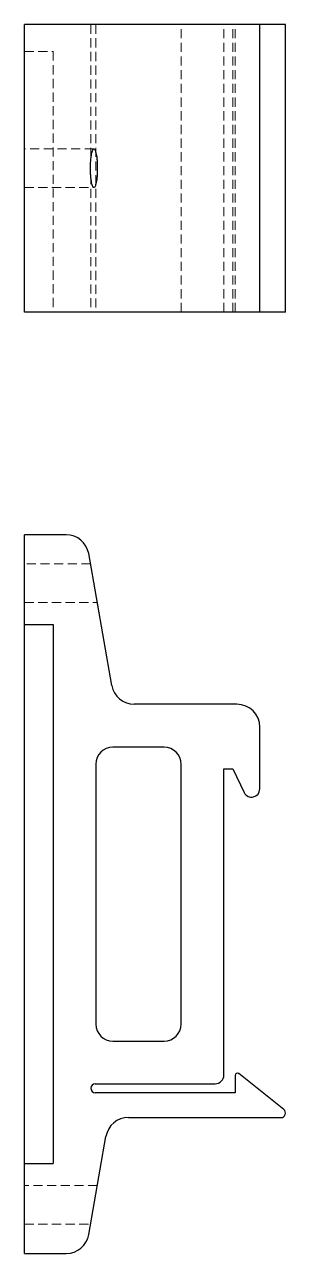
# Model space of a CAD drawing. Header units: millimetres. Extents: x 65 to 243, y 7 to 178.
# Drawn here: x 64.8 to 101.2, y 7 to 178 of the extents above.
import ezdxf

# ---------------------------------------------------------------- set-up
doc = ezdxf.new("R2010")
doc.units = ezdxf.units.MM
doc.linetypes.add('HIDDEN', pattern=[1.905, 1.27, -0.635])

msp = doc.modelspace()

# ---------------------------------------------------------------- linework, layer by layer
at = {"color": 7, "linetype": 'Continuous', "lineweight": 25}
for p, q in [((70.64, 178), (64.83, 178)), ((64.83, 138), (64.83, 178)), ((73.76, 178), (70.64, 178)), ((77, 178), (73.76, 178)), ((80.12, 178), (77, 178)), ((94.42, 178), (80.12, 178)), ((97.6, 178), (94.42, 178)), ((97.6, 138), (97.6, 178)), ((100.94, 178), (97.6, 178)), ((101.17, 178), (100.94, 178)), ((101.17, 138), (101.17, 178)), ((70.64, 138), (64.83, 138)), ((73.76, 138), (70.64, 138)), ((77, 138), (73.76, 138)), ((80.12, 138), (77, 138)), ((94.42, 138), (80.12, 138)), ((97.6, 138), (94.42, 138)), ((100.94, 138), (97.6, 138)), ((101.17, 138), (100.94, 138)), ((70.64, 107), (64.83, 107)), ((64.83, 94.5), (64.83, 107)), ((77, 86.04), (73.76, 104.38)), ((64.83, 94.5), (68.8, 94.5)), ((64.83, 19.5), (64.83, 94.5)), ((68.8, 94.5), (68.8, 19.5)), ((94.42, 83.41), (80.12, 83.41)), ((97.6, 71.63), (97.6, 80.24)), ((84.26, 77.46), (77.13, 77.46)), ((74.75, 75.08), (74.75, 38.92)), ((86.65, 38.92), (86.65, 75.08)), ((92.6, 31.84), (92.6, 74.45)), ((92.6, 74.45), (93.85, 74.45)), ((93.85, 74.45), (95.43, 71.14)), ((77.13, 36.54), (84.26, 36.54)), ((94.19, 31.77), (94.19, 29.36)), ((100.94, 27.02), (94.69, 32.02)), ((74.67, 30.61), (91.37, 30.61)), ((94.19, 29.36), (74.67, 29.36)), ((79.3, 25.91), (100.55, 25.91)), ((73.76, 9.62), (76.17, 23.29)), ((64.83, 19.5), (68.8, 19.5)), ((64.83, 7), (64.83, 19.5)), ((64.83, 7), (70.64, 7))]:
    msp.add_line(p, q, dxfattribs=at)
at = {"color": 7, "linetype": 'HIDDEN', "lineweight": 18}
for p, q in [((74.05, 178), (74.05, 158.93)), ((74.75, 178), (74.75, 138)), ((86.65, 138), (86.65, 178)), ((92.6, 138), (92.6, 178)), ((93.85, 138), (93.85, 178)), ((94.19, 138), (94.19, 178)), ((64.83, 174.25), (68.8, 174.25)), ((68.8, 174.25), (68.8, 138)), ((74.49, 160.69), (64.83, 160.69)), ((74.05, 157.07), (74.05, 138)), ((64.83, 155.31), (74.49, 155.31)), ((74.02, 102.94), (64.83, 102.94)), ((64.83, 97.56), (74.96, 97.56)), ((74.96, 16.44), (64.83, 16.44)), ((64.83, 11.06), (74.02, 11.06))]:
    msp.add_line(p, q, dxfattribs=at)
at = {"color": 7, "linetype": 'Continuous', "lineweight": 25}
for centre, radius, start, end in [((70.64, 103.83), 3.17, 10, 90), ((80.12, 86.59), 3.18, 190, 270), ((94.42, 80.24), 3.18, 0, 90), ((77.13, 75.08), 2.38, 90, 180), ((84.26, 75.08), 2.38, 0, 90), ((96.46, 71.63), 1.14, 205.5172, 0), ((77.13, 38.92), 2.38, 180, 270), ((84.26, 38.92), 2.38, 270, 0), ((91.37, 31.84), 1.23, 270, 0), ((94.5, 31.77), 0.312, 51.3402, 180), ((74.67, 29.99), 0.625, 90, 270), ((79.3, 22.73), 3.18, 90, 170), ((100.55, 26.53), 0.625, 270, 51.3402), ((70.64, 10.18), 3.18, 270, 350)]:
    msp.add_arc(centre, radius, start, end, dxfattribs=at)
for points in [[(74.49, 155.31), (74.45, 155.31), (74.41, 155.34), (74.31, 155.5), (74.26, 155.63), (74.15, 156.06), (74.11, 156.36), (74.05, 156.92), (74.04, 157.12), (74.02, 157.55), (74.02, 157.78), (74.02, 158.22), (74.02, 158.45), (74.04, 158.88), (74.05, 159.08), (74.11, 159.64), (74.15, 159.94), (74.26, 160.37), (74.31, 160.5), (74.41, 160.66), (74.45, 160.69), (74.49, 160.69)], [(74.49, 160.69), (74.53, 160.69), (74.57, 160.66), (74.67, 160.5), (74.72, 160.37), (74.82, 159.94), (74.87, 159.64), (74.93, 159.08), (74.94, 158.88), (74.96, 158.45), (74.96, 158.22), (74.96, 157.78), (74.96, 157.55), (74.94, 157.12), (74.93, 156.92), (74.87, 156.36), (74.82, 156.06), (74.72, 155.63), (74.67, 155.5), (74.57, 155.34), (74.53, 155.31), (74.49, 155.31)]]:
    msp.add_open_spline(points, degree=3, knots=[0, 0, 0, 0, 0.125, 0.125, 0.25, 0.25, 0.375, 0.375, 0.4375, 0.4375, 0.5, 0.5, 0.5625, 0.5625, 0.625, 0.625, 0.75, 0.75, 0.875, 0.875, 1, 1, 1, 1], dxfattribs=at)

doc.saveas('drawing.dxf')
